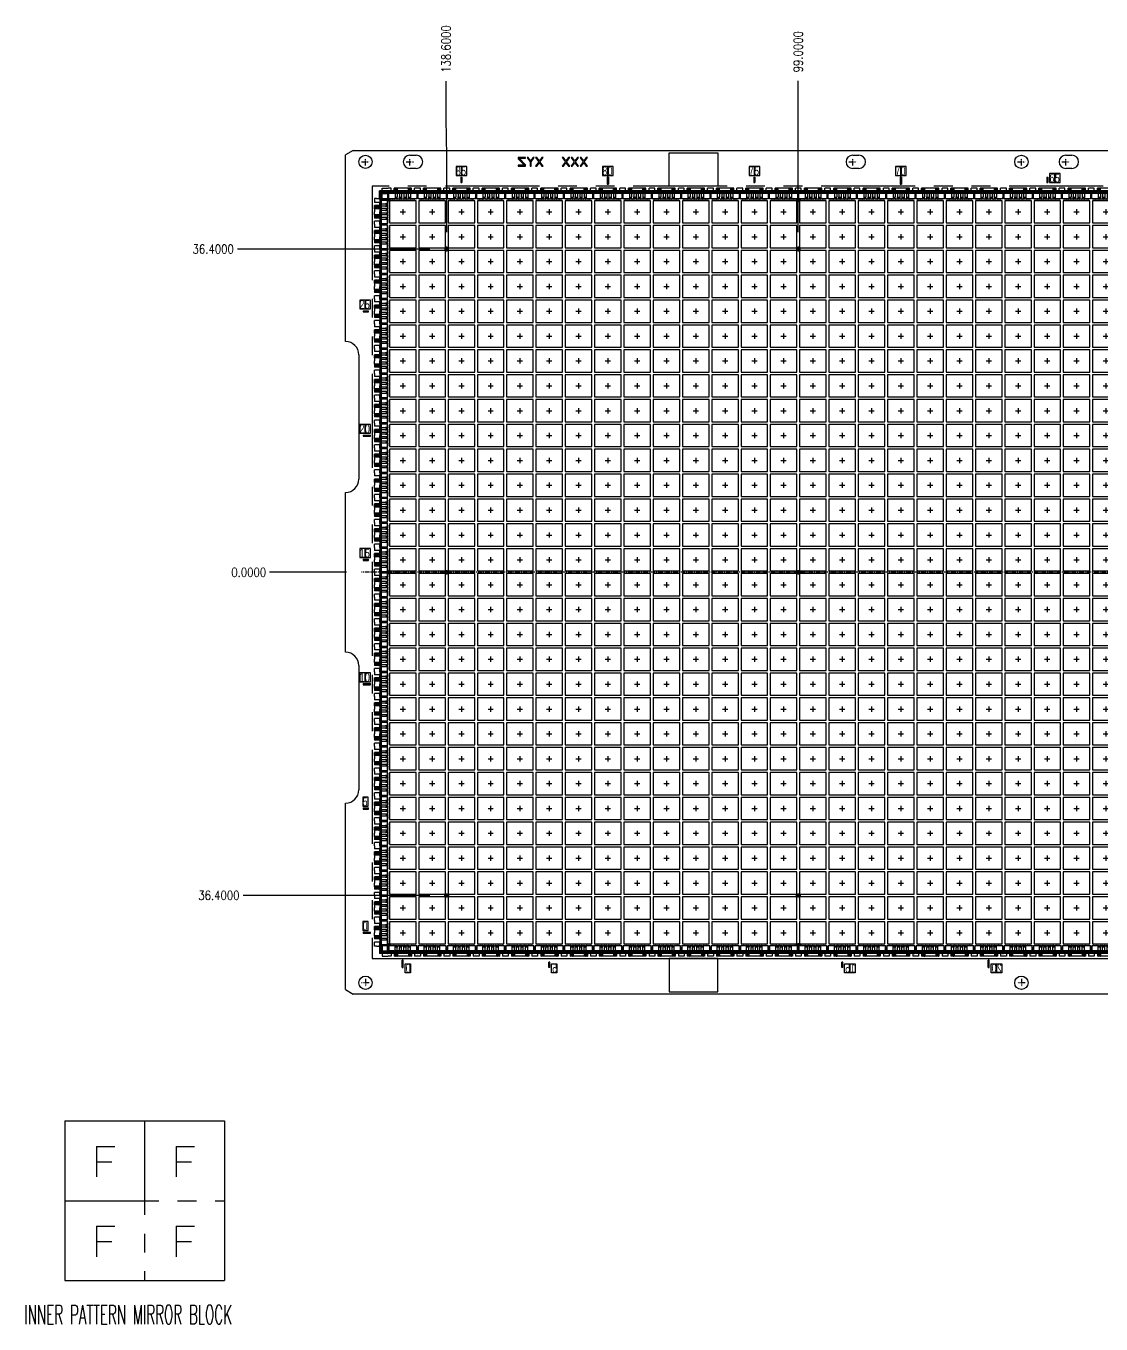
# Model space of a CAD drawing. Extents: x 24 to 818, y 14 to 516.
# Drawn here: x 23.6 to 205.2, y 14.4 to 233.7 of the extents above; entities that cross this region are included whole.
import ezdxf

# ---------------------------------------------------------------- set-up
doc = ezdxf.new("R2010")
doc.units = 0
doc.header["$LTSCALE"] = 12.7
doc.header["$MEASUREMENT"] = 0
doc.header["$PDMODE"] = 2
doc.linetypes.add('CENTER', pattern=[2, 1.25, -0.25, 0.25, -0.25])
doc.linetypes.add('PHANTOM', pattern=[2.5, 1.25, -0.25, 0.25, -0.25, 0.25, -0.25])
doc.layers.get('0').update_dxf_attribs({"linetype": 'CONTINUOUS'})
doc.layers.get('DEFPOINTS').update_dxf_attribs({"linetype": 'CONTINUOUS'})
for name, color, linetype in [('SH-02_CENTER', 2, 'CENTER'), ('SH-02_DIM', 4, 'CONTINUOUS'), ('SH-02_HATCH', 10, 'CONTINUOUS'), ('SH-02_HIDDEN', 6, 'CONTINUOUS'), ('SH-02_MISC', 5, 'CONTINUOUS'), ('SH-02_NOTES', 3, 'CONTINUOUS'), ('SH-02_OBJECT', 7, 'CONTINUOUS'), ('SH-02_PHANTOM', 1, 'PHANTOM')]:
    doc.layers.add(name, color=color, linetype=linetype)
doc.styles.get("Standard").update_dxf_attribs({"font": 'simplex.shx', "width": 0.82})
doc.dimstyles.get("Standard").update_dxf_attribs({"dimtxt": 0.18, "dimasz": 0.18, "dimexe": 0.18, "dimexo": 0.0625, "dimgap": 0.09, "dimtad": 0, "dimtih": 1, "dimtoh": 1, "dimdec": 4, "dimzin": 0, "dimdsep": 46, "dimtxsty": 'STANDARD', "dimcen": 0.09, "dimadec": 0, "dimazin": 0, "dimtfac": 1, "dimtdec": 4, "dimtofl": 0, "dimtmove": 0, "dimatfit": 3, "dimfxl": 1, "dimtolj": 1, "dimtzin": 0, "dimarcsym": 0})

# ---------------------------------------------------------------- blocks, each defined once
blk = doc.blocks.new('*D22')
at = {"layer": 'DEFPOINTS', "color": 0, "ltscale": 0.05, "transparency": 16777216}
for p in [(154.06, 224.43), (154.07, 196.32), (302.57, 141.42)]:
    blk.add_point(p, dxfattribs=at)
at = {"layer": 'SH-02_DIM', "ltscale": 0.05, "transparency": 16777216}
for p, q in [((154.06, 218.08), (154.06, 224.43)), ((154.07, 211.73), (154.06, 218.08)), ((154.07, 198.86), (154.07, 211.73))]:
    blk.add_line(p, q, dxfattribs=at)
at = {"layer": 'SH-02_DIM', "ltscale": 0.05, "transparency": 16777216, "insert": (154.06, 228.94), "char_height": 1.524, "attachment_point": 5, "rotation": 90}
blk.add_mtext('\\A1; 99.0000', dxfattribs=at)
blk = doc.blocks.new('_Open30')
at = {"color": 0, "lineweight": -2}
for p, q in [((-1, 0.268), (0, 0)), ((0, 0), (-1, -0.268)), ((0, 0), (-1, 0))]:
    blk.add_line(p, q, dxfattribs=at)
blk = doc.blocks.new('*D23')
at = {"layer": 'DEFPOINTS', "color": 0, "ltscale": 0.05, "transparency": 16777216}
for p in [(94.56, 224.4), (94.67, 196.32), (302.57, 141.42)]:
    blk.add_point(p, dxfattribs=at)
at = {"layer": 'SH-02_DIM', "ltscale": 0.05, "transparency": 16777216}
for p, q in [((94.56, 218.05), (94.56, 224.4)), ((94.67, 211.7), (94.56, 218.05)), ((94.67, 198.86), (94.67, 211.7))]:
    blk.add_line(p, q, dxfattribs=at)
at = {"layer": 'SH-02_DIM', "ltscale": 0.05, "transparency": 16777216, "insert": (94.56, 229.39), "char_height": 1.524, "attachment_point": 5, "rotation": 90}
blk.add_mtext('\\A1; 138.6000', dxfattribs=at)
blk = doc.blocks.new('*D24')
at = {"layer": 'DEFPOINTS', "color": 0, "ltscale": 0.05, "transparency": 16777216}
for p in [(64.71, 141.42), (80.27, 141.42), (302.57, 141.42)]:
    blk.add_point(p, dxfattribs=at)
at = {"layer": 'SH-02_DIM', "ltscale": 0.05, "transparency": 16777216}
blk.add_line((77.73, 141.42), (64.71, 141.42), dxfattribs=at)
at = {"layer": 'SH-02_DIM', "ltscale": 0.05, "transparency": 16777216, "insert": (60.8, 141.42), "char_height": 1.524, "attachment_point": 5}
blk.add_mtext('\\A1; 0.0000', dxfattribs=at)
blk = doc.blocks.new('*D25')
at = {"layer": 'DEFPOINTS', "color": 0, "ltscale": 0.05, "transparency": 16777216}
for p in [(302.57, 141.42), (60.27, 86.84), (94.37, 86.82)]:
    blk.add_point(p, dxfattribs=at)
at = {"layer": 'SH-02_DIM', "ltscale": 0.05, "transparency": 16777216}
for p, q in [((66.62, 86.84), (60.27, 86.84)), ((72.97, 86.82), (66.62, 86.84)), ((91.83, 86.82), (72.97, 86.82))]:
    blk.add_line(p, q, dxfattribs=at)
at = {"layer": 'SH-02_DIM', "ltscale": 0.05, "transparency": 16777216, "insert": (55.76, 86.84), "char_height": 1.524, "attachment_point": 5}
blk.add_mtext('\\A1; 36.4000', dxfattribs=at)
blk = doc.blocks.new('corner')
at = {"layer": 'SH-02_HATCH', "ltscale": 0.05}
h = blk.add_hatch(dxfattribs=at)
h.set_pattern_fill('ANSI31', color=256)
h.paths.add_polyline_path([(79.67, 300.39), (79.57, 300.39), (79.57, 300.59), (79.57, 300.69), (79.47, 300.69), (79.27, 300.69), (79.27, 300.79), (77.77, 300.79), (77.77, 300.59), (77.77, 298.89), (78.37, 298.89), (79.67, 298.89)])
h.paths.add_polyline_path([(78.37, 299.49), (78.37, 300.64), (79.52, 300.64), (79.52, 299.49)], flags=16)
at = {"layer": 'SH-02_OBJECT', "ltscale": 0.05}
for p, q in [((76.57, 300.59), (76.57, 300.79)), ((77.07, 300.59), (76.57, 300.59)), ((77.07, 300.59), (77.77, 300.59)), ((77.77, 300.59), (77.77, 300.79)), ((77.77, 300.59), (77.77, 298.89)), ((78.37, 298.89), (77.77, 298.89)), ((79.67, 298.89), (78.37, 298.89)), ((78.37, 298.89), (78.37, 298.29)), ((78.37, 298.29), (79.67, 298.29))]:
    blk.add_line(p, q, dxfattribs=at)
blk.add_lwpolyline([(79.52, 300.64), (78.37, 300.64), (78.37, 299.49), (79.52, 299.49)], close=True, dxfattribs=at)
blk = doc.blocks.new('A$C69FE2559')
at = {"layer": 'SH-02_CENTER', "ltscale": 0.05}
for p, q in [((1.2, 1.5), (1.8, 1.5)), ((1.5, 1.8), (1.5, 1.2))]:
    blk.add_line(p, q, dxfattribs=at)
at = {"layer": 'SH-02_MISC', "ltscale": 0.05}
blk.add_lwpolyline([(0, 0.25), (3, 0.25), (3, 2.75), (0, 2.75)], close=True, dxfattribs=at)
blk = doc.blocks.new('A$Cd491f884')
at = {"layer": 'SH-02_HATCH', "ltscale": 0.05}
h = blk.add_hatch(dxfattribs=at)
h.set_pattern_fill('ANSI31', color=256)
h.set_pattern_definition([(45, (-79.67464, -298.28592), (-0.08838835, 0.08838835), [])])
h.paths.add_polyline_path([(6.6, 2.1), (6.5, 2.1), (6.5, 2.3), (6.5, 2.4), (6.4, 2.4), (6.2, 2.4), (6.2, 2.5), (0.4, 2.5), (0.4, 2.4), (0.2, 2.4), (0.1, 2.4), (0.1, 2.3), (0.1, 2.1), (0, 2.1), (0, 0.6), (0.68, 0.6), (1.38, 0.6), (1.38, 0), (2.08, 0), (2.08, 0.6), (4.58, 0.6), (4.58, 0), (5.28, 0), (5.28, 0.6), (5.98, 0.6), (6.6, 0.6)])
h.paths.add_polyline_path([(0.15, 1.2), (0.15, 2.35), (1.45, 2.35, -0.267949), (1.54, 2.3), (1.58, 2.3, -0.258777), (1.72, 2.38), (1.88, 2.38, -0.258777), (2.02, 2.3), (2.06, 2.3, -0.267949), (2.15, 2.35), (2.45, 2.35, -0.267949), (2.54, 2.3), (2.58, 2.3, -0.258777), (2.72, 2.38), (2.88, 2.38, -0.258777), (3.02, 2.3), (3.06, 2.3, -0.267949), (3.15, 2.35), (3.45, 2.35, -0.267949), (3.54, 2.3), (3.58, 2.3, -0.258777), (3.72, 2.38), (3.88, 2.38, -0.258777), (4.02, 2.3), (4.06, 2.3, -0.267949), (4.15, 2.35), (4.45, 2.35, -0.267949), (4.54, 2.3), (4.58, 2.3, -0.258777), (4.72, 2.38), (4.88, 2.38, -0.258777), (5.02, 2.3), (5.06, 2.3, -0.267949), (5.15, 2.35), (6.45, 2.35), (6.45, 1.2)], flags=16)
h.paths.add_polyline_path([(2.45, 1.5), (2.45, 1.95), (2.55, 1.95), (2.55, 2.05), (3.05, 2.05), (3.05, 1.95), (3.15, 1.95), (3.15, 1.5)], flags=0)
h.paths.add_polyline_path([(3.45, 1.5), (3.45, 1.95), (3.55, 1.95), (3.55, 2.05), (4.05, 2.05), (4.05, 1.95), (4.15, 1.95), (4.15, 1.5)], flags=0)
h.paths.add_polyline_path([(2.15, 1.5), (1.45, 1.5), (1.45, 1.95), (1.55, 1.95), (1.55, 2.05), (2.05, 2.05), (2.05, 1.95), (2.15, 1.95)], flags=0)
h.paths.add_polyline_path([(4.45, 1.5), (4.45, 1.95), (4.55, 1.95), (4.55, 2.05), (5.05, 2.05), (5.05, 1.95), (5.15, 1.95), (5.15, 1.5)], flags=0)
at = {"layer": 'SH-02_HIDDEN'}
for p, q in [((2.06, 2.3), (1.54, 2.3)), ((2.05, 2.05), (1.55, 2.05)), ((3.06, 2.3), (2.54, 2.3)), ((3.05, 2.05), (2.55, 2.05)), ((4.06, 2.3), (3.54, 2.3)), ((4.05, 2.05), (3.55, 2.05)), ((5.06, 2.3), (4.54, 2.3)), ((5.05, 2.05), (4.55, 2.05))]:
    blk.add_line(p, q, dxfattribs=at)
at = {"layer": 'SH-02_OBJECT', "ltscale": 0.05}
for p, q in [((0.68, 0.6), (0, 0.6)), ((0.68, 0), (0, 0)), ((6.45, 1.2), (0.15, 1.2)), ((0.68, 0.6), (0.68, 0)), ((4.58, 0.6), (2.08, 0.6)), ((2.08, 0.6), (2.08, 0)), ((4.58, 0), (2.08, 0)), ((4.58, 0.6), (4.58, 0)), ((6.6, 0.6), (5.98, 0.6)), ((5.98, 0.6), (5.98, 0)), ((6.6, 0), (5.98, 0))]:
    blk.add_line(p, q, dxfattribs=at)
at = {"layer": 'SH-02_OBJECT'}
for p, q in [((1.38, 0.6), (0.68, 0.6)), ((1.38, 0.6), (1.38, 0)), ((2.08, 0), (1.38, 0)), ((1.55, 1.95), (1.55, 2.25)), ((2.05, 2.25), (2.05, 1.95)), ((2.15, 2.35), (2.45, 2.35)), ((2.55, 2.25), (2.55, 1.95)), ((3.05, 1.95), (3.05, 2.25)), ((3.15, 2.35), (3.45, 2.35)), ((3.55, 1.95), (3.55, 2.25)), ((4.15, 2.35), (4.45, 2.35)), ((5.28, 0), (4.58, 0)), ((5.28, 0.6), (5.28, 0)), ((5.98, 0.6), (5.28, 0.6))]:
    blk.add_line(p, q, dxfattribs=at)
at = {"layer": 'SH-02_OBJECT', "linetype": 'Continuous', "ltscale": 1.25}
for p, q in [((1.55, 1.2), (1.55, 1.95)), ((1.72, 2.38), (1.88, 2.38)), ((2.05, 1.2), (2.05, 1.95)), ((2.55, 1.2), (2.55, 1.95)), ((2.72, 2.38), (2.88, 2.38)), ((3.05, 1.2), (3.05, 1.95)), ((3.55, 1.2), (3.55, 1.95)), ((3.72, 2.38), (3.88, 2.38)), ((4.05, 1.95), (4.05, 2.25)), ((4.05, 1.2), (4.05, 1.95)), ((4.55, 1.95), (4.55, 2.25)), ((4.55, 1.2), (4.55, 1.95)), ((4.72, 2.38), (4.88, 2.38)), ((5.05, 1.95), (5.05, 2.25)), ((5.05, 1.2), (5.05, 1.95))]:
    blk.add_line(p, q, dxfattribs=at)
at = {"layer": 'SH-02_OBJECT'}
for points in [[(1.45, 2.35), (0.15, 2.35), (0.15, 1.2)], [(6.45, 1.2), (6.45, 2.35), (5.15, 2.35)]]:
    blk.add_lwpolyline(points, dxfattribs=at)
for centre, start, end in [((1.45, 2.25), 0, 90), ((2.15, 2.25), 90, 180), ((2.45, 2.25), 0, 90), ((3.15, 2.25), 90, 180), ((3.45, 2.25), 0, 90), ((4.15, 2.25), 90, 180), ((4.45, 2.25), 0, 90), ((5.15, 2.25), 90, 180)]:
    blk.add_arc(centre, 0.1, start, end, dxfattribs=at)
at = {"layer": 'SH-02_OBJECT', "linetype": 'Continuous', "ltscale": 1.25}
for centre, start, end in [((1.72, 2.21), 90, 180), ((1.88, 2.21), 0, 90), ((2.72, 2.21), 90, 180), ((2.88, 2.21), 0, 90), ((3.72, 2.21), 90, 180), ((3.88, 2.21), 0, 90), ((4.72, 2.21), 90, 180), ((4.88, 2.21), 0, 90)]:
    blk.add_arc(centre, 0.17, start, end, dxfattribs=at)
blk = doc.blocks.new('A$Ce872bf26')
at = {"layer": 'SH-02_HIDDEN', "ltscale": 0.05}
for p, q in [((0.1, 0.25), (0.1, 0.15)), ((0.25, 0.3), (0.15, 0.3)), ((0.15, 0.15), (0.25, 0.25)), ((0.25, 0.1), (0.15, 0.1)), ((0.3, 0.25), (0.3, 0.15))]:
    blk.add_line(p, q, dxfattribs=at)
at = {"layer": 'SH-02_OBJECT', "ltscale": 0.05}
for p, q in [((0, 0.15), (0, 0.25)), ((0, 0.25), (0.1, 0.25)), ((0.1, 0.15), (0, 0.15)), ((0.1, 0.25), (0.15, 0.25)), ((0.15, 0.15), (0.1, 0.15)), ((0.15, 0.3), (0.15, 0.4)), ((0.15, 0.4), (0.25, 0.4)), ((0.15, 0.25), (0.15, 0.3)), ((0.15, 0.1), (0.15, 0.15)), ((0.15, 0), (0.15, 0.1)), ((0.25, 0.4), (0.25, 0.3)), ((0.25, 0.3), (0.25, 0.25)), ((0.25, 0.25), (0.3, 0.25)), ((0.3, 0.15), (0.25, 0.15)), ((0.25, 0.15), (0.25, 0.1)), ((0.25, 0.1), (0.25, 0)), ((0.3, 0.25), (0.4, 0.25)), ((0.4, 0.15), (0.3, 0.15)), ((0.4, 0.25), (0.4, 0.15)), ((0.25, 0), (0.15, 0))]:
    blk.add_line(p, q, dxfattribs=at)
blk = doc.blocks.new('A$C84f42695')
at = {"layer": 'SH-02_HATCH', "ltscale": 0.05}
h = blk.add_hatch(dxfattribs=at)
h.set_pattern_fill('ANSI31', color=256, scale=0.5)
h.set_pattern_definition([(45, (-38.28732, -150.39296), (-0.044194174, 0.044194174), [])])
h.paths.add_polyline_path([(1.55, 2.6), (1.5, 2.6), (1.5, 2.7), (1.5, 2.75), (1.45, 2.75), (1.35, 2.75), (1.35, 2.8), (0.6, 2.8), (0.6, 2.45), (0.6, 2.1), (0, 2.1), (0, 1.75), (0.6, 1.75), (0.6, 1.4), (0.6, 1.05), (0, 1.05), (0, 0.7), (0.6, 0.7), (0.6, 0.35), (0.6, 0), (1.35, 0), (1.35, 0.05), (1.45, 0.05), (1.5, 0.05), (1.5, 0.1), (1.5, 0.2), (1.55, 0.2)])
h.paths.add_polyline_path([(0.75, 2.73), (1.47, 2.73), (1.47, 2.35, -0.267949), (1.45, 2.31), (1.45, 2.29, -0.258777), (1.49, 2.21), (1.49, 2.13, -0.258777), (1.45, 2.06), (1.45, 2.04, -0.267949), (1.47, 2), (1.47, 1.85, -0.267949), (1.45, 1.81), (1.45, 1.79, -0.258777), (1.49, 1.71), (1.49, 1.63, -0.258777), (1.45, 1.56), (1.45, 1.54, -0.267949), (1.47, 1.5), (1.47, 1.35, -0.267949), (1.45, 1.31), (1.45, 1.29, -0.258777), (1.49, 1.21), (1.49, 1.13, -0.258777), (1.45, 1.06), (1.45, 1.04, -0.267949), (1.47, 1), (1.47, 0.85, -0.267949), (1.45, 0.81), (1.45, 0.79, -0.258777), (1.49, 0.71), (1.49, 0.63, -0.258777), (1.45, 0.56), (1.45, 0.54, -0.267949), (1.47, 0.5), (1.47, 0.08), (0.75, 0.08)], flags=16)
h.paths.add_polyline_path([(0.95, 1.85), (1.27, 1.85), (1.27, 1.8), (1.32, 1.8), (1.32, 1.55), (1.27, 1.55), (1.27, 1.5), (0.95, 1.5)], flags=0)
h.paths.add_polyline_path([(0.95, 2), (0.95, 2.35), (1.27, 2.35), (1.27, 2.3), (1.32, 2.3), (1.32, 2.05), (1.27, 2.05), (1.27, 2)], flags=0)
h.paths.add_polyline_path([(0.95, 1.35), (1.27, 1.35), (1.27, 1.3), (1.32, 1.3), (1.32, 1.05), (1.27, 1.05), (1.27, 1), (0.95, 1)], flags=0)
h.paths.add_polyline_path([(0.95, 0.85), (1.27, 0.85), (1.27, 0.8), (1.32, 0.8), (1.32, 0.55), (1.27, 0.55), (1.27, 0.5), (0.95, 0.5)], flags=0)
at = {"layer": 'SH-02_HIDDEN'}
for p, q in [((1.32, 2.3), (1.32, 2.05)), ((1.32, 1.8), (1.32, 1.55)), ((1.45, 2.31), (1.45, 2.04)), ((1.45, 1.81), (1.45, 1.54)), ((1.32, 1.3), (1.32, 1.05)), ((1.32, 0.8), (1.32, 0.55)), ((1.45, 1.31), (1.45, 1.04)), ((1.45, 0.81), (1.45, 0.54))]:
    blk.add_line(p, q, dxfattribs=at)
at = {"layer": 'SH-02_OBJECT', "ltscale": 0.05}
for p, q in [((0, 2.8), (0, 2.45)), ((0.6, 2.45), (0, 2.45)), ((0.6, 2.1), (0, 2.1)), ((0, 1.75), (0, 2.1)), ((0.6, 1.75), (0, 1.75)), ((0, 1.75), (0, 1.4)), ((0.6, 2.8), (0.6, 2.45)), ((0.6, 2.1), (0.6, 2.45)), ((0.6, 1.75), (0.6, 1.4)), ((0.75, 2.73), (0.75, 0.08)), ((1.47, 2), (1.47, 1.85)), ((1.47, 1.5), (1.47, 1.35)), ((0, 1.05), (0, 1.4)), ((0.6, 1.05), (0, 1.05)), ((0, 1.05), (0, 0.7)), ((0.6, 0.7), (0, 0.7)), ((0.6, 0.35), (0, 0.35)), ((0, 0), (0, 0.35)), ((0.6, 1.05), (0.6, 1.4)), ((0.6, 0.7), (0.6, 0.35)), ((0.6, 0), (0.6, 0.35)), ((1.47, 1), (1.47, 0.85))]:
    blk.add_line(p, q, dxfattribs=at)
at = {"layer": 'SH-02_OBJECT'}
for p, q in [((0.75, 2.73), (1.47, 2.73)), ((1.47, 2.35), (1.47, 2.73)), ((0.75, 0.08), (1.47, 0.08)), ((1.27, 1.3), (1.42, 1.3)), ((1.42, 1.05), (1.27, 1.05)), ((1.27, 0.8), (1.42, 0.8)), ((1.42, 0.55), (1.27, 0.55)), ((1.47, 0.08), (1.47, 0.5))]:
    blk.add_line(p, q, dxfattribs=at)
at = {"layer": 'SH-02_OBJECT', "linetype": 'Continuous', "ltscale": 1.25}
for p, q in [((0.75, 2.3), (1.32, 2.3)), ((0.75, 2.3), (1.32, 2.3)), ((1.32, 2.05), (0.75, 2.05)), ((0.75, 1.8), (1.27, 1.8)), ((1.32, 1.55), (0.75, 1.55)), ((1.25, 1.8), (1.42, 1.8)), ((1.36, 2.3), (1.27, 2.3)), ((1.27, 2.3), (1.42, 2.3)), ((1.27, 2.05), (1.42, 2.05)), ((1.27, 1.55), (1.36, 1.55)), ((1.27, 1.55), (1.42, 1.55)), ((1.49, 2.13), (1.49, 2.21)), ((1.49, 1.63), (1.49, 1.71)), ((0.75, 1.3), (1.27, 1.3)), ((1.27, 1.05), (0.75, 1.05)), ((0.75, 0.8), (1.27, 0.8)), ((1.32, 0.55), (0.75, 0.55)), ((1.49, 1.13), (1.49, 1.21)), ((1.49, 0.63), (1.49, 0.71))]:
    blk.add_line(p, q, dxfattribs=at)
for centre, start, end in [((1.4, 2.21), 360, 90), ((1.4, 2.13), 270, 0), ((1.4, 1.71), 360, 90), ((1.4, 1.63), 270, 0), ((1.4, 1.21), 360, 90), ((1.4, 1.13), 270, 0), ((1.4, 0.71), 360, 90), ((1.4, 0.63), 270, 0)]:
    blk.add_arc(centre, 0.085, start, end, dxfattribs=at)
at = {"layer": 'SH-02_OBJECT'}
for centre, start, end in [((1.42, 2.35), 270, 0), ((1.42, 2), 0, 90), ((1.42, 1.85), 270, 0), ((1.42, 1.5), 0, 90), ((1.42, 1.35), 270, 0), ((1.42, 1), 0, 90), ((1.42, 0.85), 270, 0), ((1.42, 0.5), 0, 90)]:
    blk.add_arc(centre, 0.05, start, end, dxfattribs=at)
blk = doc.blocks.new('*D108')
at = {"layer": 'DEFPOINTS', "color": 0, "ltscale": 0.05, "transparency": 16777216}
for p in [(59.3, 196.02), (94.37, 196.02), (302.57, 141.42)]:
    blk.add_point(p, dxfattribs=at)
at = {"layer": 'SH-02_DIM', "ltscale": 0.05, "transparency": 16777216}
for p, q in [((65.65, 196.02), (59.3, 196.02)), ((72, 196.02), (65.65, 196.02)), ((91.83, 196.02), (72, 196.02))]:
    blk.add_line(p, q, dxfattribs=at)
at = {"layer": 'SH-02_DIM', "ltscale": 0.05, "transparency": 16777216, "insert": (54.79, 196.02), "char_height": 1.524, "attachment_point": 5}
blk.add_mtext('\\A1; 36.4000', dxfattribs=at)

msp = doc.modelspace()

# ---------------------------------------------------------------- linework, layer by layer
at = {"layer": 'SH-02_CENTER', "ltscale": 0.05}
for p, q in [((80.30464, 210.76361), (81.59464, 210.76361)), ((80.94964, 210.11861), (80.94964, 211.40861)), ((87.80464, 210.76361), (89.09464, 210.76361)), ((88.44964, 210.11861), (88.44964, 211.40861)), ((162.61714, 210.76361), (163.90714, 210.76361)), ((163.26214, 210.11861), (163.26214, 211.40861)), ((191.11714, 210.76361), (192.40714, 210.76361)), ((191.76214, 210.11861), (191.76214, 211.40861)), ((198.61714, 210.76361), (199.90714, 210.76361)), ((199.26214, 210.11861), (199.26214, 211.40861)), ((524.87961, 141.41861), (80.26967, 141.41861)), ((524.87961, 141.41861), (80.26967, 141.41861)), ((80.94964, 72.71861), (80.94964, 71.42861)), ((191.76214, 72.71861), (191.76214, 71.42861)), ((81.59464, 72.07361), (80.30464, 72.07361)), ((192.40714, 72.07361), (191.11714, 72.07361))]:
    msp.add_line(p, q, dxfattribs=at)
at = {"layer": 'SH-02_CENTER'}
for p, q in [((43.63763, 48.73486), (43.63763, 21.78489)), ((30.16266, 35.25986), (57.11261, 35.25986)), ((30.16266, 35.25986), (57.11261, 35.25986))]:
    msp.add_line(p, q, dxfattribs=at)
at = {"layer": 'SH-02_DIM'}
for p, q in [((35.491, 44.42884), (35.491, 39.26788)), ((35.491, 44.42884), (35.491, 39.26788)), ((35.491, 44.42884), (38.58756, 44.42884)), ((48.96597, 44.42884), (48.96597, 39.26788)), ((48.96597, 44.42884), (48.96597, 39.26788)), ((48.96597, 44.42884), (52.06253, 44.42884)), ((35.491, 41.84837), (38.07144, 41.84837)), ((35.491, 41.84837), (38.07144, 41.84837)), ((48.96597, 41.84837), (51.54642, 41.84837)), ((48.96597, 41.84837), (51.54642, 41.84837)), ((35.491, 30.95385), (38.58756, 30.95385)), ((35.491, 30.95385), (35.491, 25.79289)), ((48.96597, 30.95385), (52.06253, 30.95385)), ((48.96597, 30.95385), (48.96597, 25.79289)), ((35.491, 28.37338), (38.07144, 28.37338)), ((48.96597, 28.37338), (51.54642, 28.37338))]:
    msp.add_line(p, q, dxfattribs=at)
at = {"layer": 'SH-02_HIDDEN'}
for p, q in [((108.01214, 211.51361), (106.76214, 211.51361)), ((106.76214, 211.51361), (106.76214, 211.29021)), ((106.76214, 211.29021), (107.82464, 210.2051)), ((106.91839, 211.35404), (108.01214, 211.35404)), ((108.01214, 210.26893), (106.91839, 211.35404)), ((108.01214, 211.35404), (108.01214, 211.51361)), ((108.44964, 211.51361), (108.26214, 211.51361)), ((108.26214, 211.51361), (108.76214, 210.77957)), ((108.85589, 210.90723), (108.44964, 211.51361)), ((108.76214, 210.77957), (108.76214, 210.01361)), ((109.26214, 211.51361), (108.85589, 210.90723)), ((108.94964, 210.77957), (109.44964, 211.51361)), ((108.94964, 210.01361), (108.94964, 210.77957)), ((109.44964, 211.51361), (109.26214, 211.51361)), ((109.88714, 211.51361), (109.69964, 211.51361)), ((109.69964, 211.51361), (110.23089, 210.77957)), ((110.23089, 210.77957), (109.69964, 210.01361)), ((110.32464, 210.90723), (109.88714, 211.51361)), ((109.88714, 210.01361), (110.32464, 210.61999)), ((110.76214, 211.51361), (110.32464, 210.90723)), ((110.32464, 210.61999), (110.76214, 210.01361)), ((110.41839, 210.77957), (110.94964, 211.51361)), ((110.94964, 210.01361), (110.41839, 210.77957)), ((110.94964, 211.51361), (110.76214, 211.51361)), ((114.38714, 211.51361), (114.19964, 211.51361)), ((114.19964, 211.51361), (114.73089, 210.77957)), ((114.73089, 210.77957), (114.19964, 210.01361)), ((114.82464, 210.90723), (114.38714, 211.51361)), ((114.38714, 210.01361), (114.82464, 210.61999)), ((115.26214, 211.51361), (114.82464, 210.90723)), ((114.82464, 210.61999), (115.26214, 210.01361)), ((114.91839, 210.77957), (115.44964, 211.51361)), ((115.44964, 210.01361), (114.91839, 210.77957)), ((115.44964, 211.51361), (115.26214, 211.51361)), ((115.88714, 211.51361), (115.69964, 211.51361)), ((115.69964, 211.51361), (116.23089, 210.77957)), ((116.23089, 210.77957), (115.69964, 210.01361)), ((116.32464, 210.90723), (115.88714, 211.51361)), ((115.88714, 210.01361), (116.32464, 210.61999)), ((116.76214, 211.51361), (116.32464, 210.90723)), ((116.32464, 210.61999), (116.76214, 210.01361)), ((116.41839, 210.77957), (116.94964, 211.51361)), ((116.94964, 210.01361), (116.41839, 210.77957)), ((116.94964, 211.51361), (116.76214, 211.51361)), ((117.38714, 211.51361), (117.19964, 211.51361)), ((117.19964, 211.51361), (117.73089, 210.77957)), ((117.73089, 210.77957), (117.19964, 210.01361)), ((117.82464, 210.90723), (117.38714, 211.51361)), ((117.38714, 210.01361), (117.82464, 210.61999)), ((118.26214, 211.51361), (117.82464, 210.90723)), ((117.82464, 210.61999), (118.26214, 210.01361)), ((117.91839, 210.77957), (118.44964, 211.51361)), ((118.44964, 210.01361), (117.91839, 210.77957)), ((118.44964, 211.51361), (118.26214, 211.51361)), ((107.82464, 210.2051), (106.76214, 210.2051)), ((106.76214, 210.2051), (106.76214, 210.01361)), ((106.76214, 210.01361), (108.01214, 210.01361)), ((108.01214, 210.01361), (108.01214, 210.26893)), ((108.76214, 210.01361), (108.94964, 210.01361)), ((109.69964, 210.01361), (109.88714, 210.01361)), ((110.76214, 210.01361), (110.94964, 210.01361)), ((114.19964, 210.01361), (114.38714, 210.01361)), ((115.26214, 210.01361), (115.44964, 210.01361)), ((115.69964, 210.01361), (115.88714, 210.01361)), ((116.76214, 210.01361), (116.94964, 210.01361)), ((117.19964, 210.01361), (117.38714, 210.01361)), ((118.26214, 210.01361), (118.44964, 210.01361))]:
    msp.add_line(p, q, dxfattribs=at)
at = {"layer": 'SH-02_HIDDEN', "ltscale": 0.05}
for p, q in [((87.15589, 74.66861), (87.15589, 75.86861)), ((87.34339, 75.86861), (87.15589, 75.86861)), ((87.15589, 74.66861), (87.34339, 74.66861)), ((87.34339, 74.66861), (87.34339, 75.86861)), ((112.09339, 75.56861), (111.90589, 75.56861)), ((111.90589, 74.66861), (111.90589, 75.56861)), ((112.09339, 74.66861), (111.90589, 74.66861)), ((112.09339, 74.66861), (112.09339, 75.56861)), ((161.59339, 75.56861), (161.40589, 75.56861)), ((161.40589, 74.66861), (161.40589, 75.56861)), ((161.59339, 74.66861), (161.40589, 74.66861)), ((161.59339, 74.66861), (161.59339, 75.56861)), ((186.15589, 74.66861), (186.15589, 75.86861)), ((186.34339, 75.86861), (186.15589, 75.86861)), ((186.15589, 74.66861), (186.34339, 74.66861)), ((186.34339, 74.66861), (186.34339, 75.86861))]:
    msp.add_line(p, q, dxfattribs=at)
at = {"layer": 'SH-02_OBJECT'}
for p, q in [((78.87368, 212.66861), (77.57464, 211.91861)), ((77.57464, 180.41861), (77.57464, 211.91861)), ((78.87368, 212.66861), (526.2756, 212.66861)), ((88.44964, 211.88861), (89.49964, 211.88861)), ((163.26214, 211.88861), (164.31214, 211.88861)), ((199.26214, 211.88861), (200.31214, 211.88861)), ((89.49964, 209.63861), (88.44964, 209.63861)), ((164.31214, 209.63861), (163.26214, 209.63861)), ((200.31214, 209.63861), (199.26214, 209.63861)), ((79.82464, 178.16861), (79.82464, 157.16861)), ((77.57464, 127.91861), (77.57464, 154.91861)), ((79.82464, 125.66861), (79.82464, 104.66861)), ((77.57464, 70.91861), (77.57464, 102.41861)), ((77.57464, 70.91861), (78.87368, 70.16861)), ((526.2756, 70.16861), (78.87368, 70.16861)), ((30.16266, 48.73486), (30.16266, 21.78489)), ((30.16266, 48.73486), (57.11261, 48.73486)), ((30.16266, 48.73486), (57.11261, 48.73486)), ((57.11261, 48.73486), (57.11261, 21.78489)), ((30.16266, 21.78489), (57.11261, 21.78489))]:
    msp.add_line(p, q, dxfattribs=at)
at = {"layer": 'SH-02_OBJECT', "ltscale": 0.05}
for p, q in [((97.05589, 208.16861), (97.24339, 208.16861)), ((97.05589, 208.16861), (97.05589, 207.26861)), ((97.05589, 207.26861), (97.24339, 207.26861)), ((97.24339, 208.16861), (97.24339, 207.26861)), ((121.99339, 208.16861), (121.80589, 208.16861)), ((121.80589, 208.16861), (121.80589, 206.96861)), ((121.80589, 206.96861), (121.99339, 206.96861)), ((121.99339, 208.16861), (121.99339, 206.96861)), ((146.55589, 208.16861), (146.74339, 208.16861)), ((146.55589, 208.16861), (146.55589, 207.26861)), ((146.55589, 207.26861), (146.74339, 207.26861)), ((146.74339, 208.16861), (146.74339, 207.26861)), ((171.49339, 208.16861), (171.30589, 208.16861)), ((171.30589, 208.16861), (171.30589, 206.96861)), ((171.30589, 206.96861), (171.49339, 206.96861)), ((171.49339, 208.16861), (171.49339, 206.96861)), ((196.05589, 208.16861), (196.24339, 208.16861)), ((196.05589, 208.16861), (196.05589, 207.26861)), ((196.05589, 207.26861), (196.24339, 207.26861)), ((196.24339, 208.16861), (196.24339, 207.26861)), ((80.57464, 185.61236), (81.47464, 185.61236)), ((80.57464, 185.61236), (80.57464, 185.42486)), ((80.57464, 185.42486), (81.47464, 185.42486)), ((81.47464, 185.42486), (81.47464, 185.61236)), ((80.57464, 164.61236), (81.77464, 164.61236)), ((80.57464, 164.61236), (80.57464, 164.42486)), ((81.77464, 164.42486), (81.77464, 164.61236)), ((80.57464, 164.42486), (81.77464, 164.42486)), ((80.57464, 143.61236), (81.47464, 143.61236)), ((80.57464, 143.61236), (80.57464, 143.42486)), ((80.57464, 143.42486), (81.47464, 143.42486)), ((81.47464, 143.42486), (81.47464, 143.61236)), ((80.57464, 122.61236), (81.77464, 122.61236)), ((80.57464, 122.61236), (80.57464, 122.42486)), ((80.57464, 122.42486), (81.77464, 122.42486)), ((81.77464, 122.42486), (81.77464, 122.61236)), ((80.57464, 101.61236), (81.47464, 101.61236)), ((80.57464, 101.61236), (80.57464, 101.42486)), ((80.57464, 101.42486), (81.47464, 101.42486)), ((81.47464, 101.42486), (81.47464, 101.61236)), ((80.57464, 80.61236), (81.77464, 80.61236)), ((80.57464, 80.61236), (80.57464, 80.42486)), ((80.57464, 80.42486), (81.77464, 80.42486)), ((81.77464, 80.42486), (81.77464, 80.61236))]:
    msp.add_line(p, q, dxfattribs=at)
at = {"layer": 'SH-02_OBJECT'}
for centre in [(80.94964, 210.76361), (191.76214, 210.76361), (80.94964, 72.07361), (191.76214, 72.07361)]:
    msp.add_circle(centre, 1.125, dxfattribs=at)
for centre, radius, start, end in [((88.44964, 210.76361), 1.125, 90, 270), ((89.49964, 210.76361), 1.125, 270, 90), ((163.26214, 210.76361), 1.125, 90, 270), ((164.31214, 210.76361), 1.125, 270, 90), ((199.26214, 210.76361), 1.125, 90, 270), ((200.31214, 210.76361), 1.125, 270, 90), ((77.57464, 178.16861), 2.25, 0, 90), ((77.57464, 157.16861), 2.25, 270, 0), ((77.57464, 125.66861), 2.25, 0, 90), ((77.57464, 104.66861), 2.25, 270, 0)]:
    msp.add_arc(centre, radius, start, end, dxfattribs=at)
at = {"layer": 'SH-02_PHANTOM'}
for p, q in [((523.07464, 206.66861), (82.07464, 206.66861)), ((82.07464, 206.66861), (82.07464, 76.16861))]:
    msp.add_line(p, q, dxfattribs=at)
at = {"layer": 'SH-02_PHANTOM', "linetype": 'Continuous'}
msp.add_line((82.07464, 76.16861), (523.07464, 76.16861), dxfattribs=at)
at = {"layer": 'SH-02_PHANTOM'}
for points in [[(140.48089, 212.29361), (140.48089, 206.66861), (132.23089, 206.66861), (132.23089, 212.29361)], [(96.24964, 208.46861), (97.14964, 208.46861), (97.14964, 209.96861), (96.24964, 209.96861)], [(97.14964, 208.46861), (98.04964, 208.46861), (98.04964, 209.96861), (97.14964, 209.96861)], [(120.99964, 208.46861), (121.89964, 208.46861), (121.89964, 209.96861), (120.99964, 209.96861)], [(121.89964, 208.46861), (122.79964, 208.46861), (122.79964, 209.96861), (121.89964, 209.96861)], [(145.74964, 208.46861), (146.64964, 208.46861), (146.64964, 209.96861), (145.74964, 209.96861)], [(146.64964, 208.46861), (147.54964, 208.46861), (147.54964, 209.96861), (146.64964, 209.96861)], [(170.49964, 208.46861), (171.39964, 208.46861), (171.39964, 209.96861), (170.49964, 209.96861)], [(171.39964, 208.46861), (172.29964, 208.46861), (172.29964, 209.96861), (171.39964, 209.96861)], [(196.54339, 207.26861), (197.44339, 207.26861), (197.44339, 208.76861), (196.54339, 208.76861)], [(197.44339, 207.26861), (198.34339, 207.26861), (198.34339, 208.76861), (197.44339, 208.76861)], [(521.76214, 205.61861), (83.38714, 205.61861), (83.38714, 77.21861), (521.76214, 77.21861)], [(79.97464, 185.91236), (80.87464, 185.91236), (80.87464, 187.41236), (79.97464, 187.41236)], [(80.87464, 185.91236), (81.77464, 185.91236), (81.77464, 187.41236), (80.87464, 187.41236)], [(79.97464, 164.91236), (80.87464, 164.91236), (80.87464, 166.41236), (79.97464, 166.41236)], [(80.87464, 164.91236), (81.77464, 164.91236), (81.77464, 166.41236), (80.87464, 166.41236)], [(79.97464, 143.91236), (80.87464, 143.91236), (80.87464, 145.41236), (79.97464, 145.41236)], [(80.87464, 143.91236), (81.77464, 143.91236), (81.77464, 145.41236), (80.87464, 145.41236)], [(79.97464, 122.91236), (80.87464, 122.91236), (80.87464, 124.41236), (79.97464, 124.41236)], [(80.87464, 122.91236), (81.77464, 122.91236), (81.77464, 124.41236), (80.87464, 124.41236)], [(80.49964, 101.91236), (81.39964, 101.91236), (81.39964, 103.41236), (80.49964, 103.41236)], [(80.49964, 80.91236), (81.39964, 80.91236), (81.39964, 82.41236), (80.49964, 82.41236)], [(88.54339, 73.76861), (87.64339, 73.76861), (87.64339, 75.26861), (88.54339, 75.26861)], [(113.29339, 73.76861), (112.39339, 73.76861), (112.39339, 75.26861), (113.29339, 75.26861)], [(140.48089, 70.54361), (140.48089, 76.16861), (132.23089, 76.16861), (132.23089, 70.54361)], [(162.79339, 73.76861), (161.89339, 73.76861), (161.89339, 75.26861), (162.79339, 75.26861)], [(163.69339, 73.76861), (162.79339, 73.76861), (162.79339, 75.26861), (163.69339, 75.26861)], [(187.54339, 73.76861), (186.64339, 73.76861), (186.64339, 75.26861), (187.54339, 75.26861)], [(188.44339, 73.76861), (187.54339, 73.76861), (187.54339, 75.26861), (188.44339, 75.26861)]]:
    msp.add_lwpolyline(points, close=True, dxfattribs=at)

# ---------------------------------------------------------------- block references
at = {"layer": 'SH-02_HATCH', "xscale": -0.75, "yscale": 0.75, "zscale": 0.75, "rotation": 180}
msp.add_blockref('corner', (25.01866, 430.00805), dxfattribs=at)
at = {"layer": 'SH-02_HATCH', "xscale": 0.75, "yscale": 0.75, "zscale": 0.75}
msp.add_blockref('corner', (25.01866, -147.17083), dxfattribs=at)
at = {"layer": 'SH-02_HIDDEN', "ltscale": 0.05, "xscale": -0.75, "yscale": 0.75, "zscale": 0.75, "rotation": 180, "row_count": 1, "column_count": 88, "row_spacing": 4.199999999999999, "column_spacing": -4.949999999999931}
msp.add_blockref('A$Cd491f884', (84.77464, 206.29361), dxfattribs=at)
at = {"layer": 'SH-02_HIDDEN', "ltscale": 0.05}
for name, p, xscale, yscale, zscale, row_count, column_count, row_spacing, column_spacing in [('A$C84f42695', (82.44964, 78.41861), 1.5, 1.5, 1.5, 30, 1, 4.199999999985436, 0), ('A$Cd491f884', (84.77464, 76.54361), 0.75, 0.75, 0.75, 1, 88, 4.199999999999999, 4.949999999999931)]:
    msp.add_blockref(name, p, dxfattribs=dict(at, xscale=xscale, yscale=yscale, zscale=zscale, row_count=row_count, column_count=column_count, row_spacing=row_spacing, column_spacing=column_spacing))
at = {"layer": 'SH-02_HIDDEN', "ltscale": 0.05, "xscale": -1.5, "yscale": 1.5, "zscale": 1.5}
for p, rotation in [((84.47464, 204.71861), 180), ((84.47464, 204.71861), 179.9999999992471), ((153.77464, 204.71861), 179.9999999992471), ((94.37464, 196.31861), 179.9999999992471), ((153.77464, 196.31861), 179.9999999992471)]:
    msp.add_blockref('A$Ce872bf26', p, dxfattribs=dict(at, rotation=rotation))
at = {"layer": 'SH-02_HIDDEN', "ltscale": 0.05, "xscale": 1.5, "yscale": 1.5, "zscale": 1.5}
for p in [(84.47464, 141.11861), (94.37464, 141.11861), (153.77464, 141.11861), (94.37464, 86.51861), (153.77464, 86.51861), (84.47464, 78.11861), (153.77464, 78.11861)]:
    msp.add_blockref('A$Ce872bf26', p, dxfattribs=at)
at = {"layer": 'SH-02_MISC', "ltscale": 0.05, "xscale": 1.5, "yscale": 1.5, "zscale": 1.5, "row_count": 30, "column_count": 88, "row_spacing": 4.199999999999999, "column_spacing": 4.949999999999999}
msp.add_blockref('A$C69FE2559', (84.99964, 78.26861), dxfattribs=at)

# ---------------------------------------------------------------- texts
at = {"layer": 'SH-02_HIDDEN', "extrusion": (0, 0, -1), "char_height": 1.5, "width": 0.9, "attachment_point": 1, "text_direction": (-1, 0, 0)}
for s, insert in [('{\\fSwis721 BdCnOul BT|b0|i0|c0|p82;0}', (88.54339, 75.26861)), ('{\\fSwis721 BdCnOul BT|b0|i0|c0|p82;5}', (113.29339, 75.26861)), ('{\\fSwis721 BdCnOul BT|b0|i0|c0|p82;5}', (162.79339, 75.26861)), ('{\\fSwis721 BdCnOul BT|b0|i0|c0|p82;1}', (163.69339, 75.26861)), ('{\\fSwis721 BdCnOul BT|b0|i0|c0|p82;0}', (187.54339, 75.26861)), ('{\\fSwis721 BdCnOul BT|b0|i0|c0|p82;2}', (188.44339, 75.26861))]:
    msp.add_mtext(s, dxfattribs=dict(at, insert=insert))
at = {"layer": 'SH-02_NOTES', "width": 0.520209}
msp.add_text('INNER PATTERN MIRROR BLOCK', height=3.1999998, dxfattribs=at).set_placement((23.301, 14.41844))
at = {"layer": 'SH-02_OBJECT', "char_height": 1.5, "width": 0.9, "attachment_point": 1}
for s, insert in [('{\\fSwis721 BdCnOul BT|b0|i0|c0|p82;8}', (96.24964, 209.96861)), ('{\\fSwis721 BdCnOul BT|b0|i0|c0|p82;5}', (97.14964, 209.96861)), ('{\\fSwis721 BdCnOul BT|b0|i0|c0|p82;8}', (120.99964, 209.96861)), ('{\\fSwis721 BdCnOul BT|b0|i0|c0|p82;0}', (121.89964, 209.96861)), ('{\\fSwis721 BdCnOul BT|b0|i0|c0|p82;7}', (145.74964, 209.96861)), ('{\\fSwis721 BdCnOul BT|b0|i0|c0|p82;5}', (146.64964, 209.96861)), ('{\\fSwis721 BdCnOul BT|b0|i0|c0|p82;7}', (170.49964, 209.96861)), ('{\\fSwis721 BdCnOul BT|b0|i0|c0|p82;0}', (171.39964, 209.96861)), ('{\\fSwis721 BdCnOul BT|b0|i0|c0|p82;6}', (196.54339, 208.76861)), ('{\\fSwis721 BdCnOul BT|b0|i0|c0|p82;5}', (197.44339, 208.76861)), ('{\\fSwis721 BdCnOul BT|b0|i0|c0|p82;2}', (79.97464, 187.41236)), ('{\\fSwis721 BdCnOul BT|b0|i0|c0|p82;5}', (80.87464, 187.41236)), ('{\\fSwis721 BdCnOul BT|b0|i0|c0|p82;2}', (79.97464, 166.41236)), ('{\\fSwis721 BdCnOul BT|b0|i0|c0|p82;0}', (80.87464, 166.41236)), ('{\\fSwis721 BdCnOul BT|b0|i0|c0|p82;1}', (79.97464, 145.41236)), ('{\\fSwis721 BdCnOul BT|b0|i0|c0|p82;5}', (80.87464, 145.41236)), ('{\\fSwis721 BdCnOul BT|b0|i0|c0|p82;1}', (79.97464, 124.41236)), ('{\\fSwis721 BdCnOul BT|b0|i0|c0|p82;0}', (80.87464, 124.41236)), ('{\\fSwis721 BdCnOul BT|b0|i0|c0|p82;5}', (80.49964, 103.41236)), ('{\\fSwis721 BdCnOul BT|b0|i0|c0|p82;0}', (80.49964, 82.41236))]:
    msp.add_mtext(s, dxfattribs=dict(at, insert=insert))

# ---------------------------------------------------------------- dimensions: what is measured, and where the dimension line sits
at = {"layer": 'SH-02_DIM', "ltscale": 0.05}
for feature_location, offset, dtype, origin, picture, middle in [((94.67464, 196.31861), (-0.1177, 28.08484), 1, (302.57464, 141.41861), '*D23', (94.55694, 229.38838)), ((154.07464, 196.31861), (-0.01367, 28.11532), 1, (302.57464, 141.41861), '*D22', (154.06097, 228.94279)), ((94.37464, 196.01861), (-35.07137, 0.00039), 0, (302.57464, 141.41861), '*D108', (54.79441, 196.019)), ((80.2696699132, 141.4186106725), (-15.5606821173, 0), 0, (302.5746383604, 141.4186106725), '*D24', (60.7952106531, 141.4186106725)), ((94.37464, 86.81861), (-34.10482, 0.02569), 0, (302.57464, 141.41861), '*D25', (55.76096, 86.8443))]:
    dim = msp.add_ordinate_dim(feature_location=feature_location, offset=offset, dtype=dtype, origin=origin, dimstyle='STANDARD', override={"dimscale": 25.4, "dimtxt": 0.06, "dimasz": 0.125, "dimexe": 0.1, "dimexo": 0.1, "dimgap": 0.01, "dimtih": 0, "dimtoh": 0, "dimlfac": 0.666667, "dimzin": 1, "dimpost": ' <>\\X', "dimblk": 'Open30', "dimcen": -0.09, "dimclrd": 256, "dimclre": 256, "dimclrt": 256, "dimazin": 1, "dimtp": 0.03, "dimtm": 0.03, "dimtofl": 1, "dimldrblk": 'Open30', "dimlwd": -1, "dimlwe": -1}, dxfattribs=at)
    dim.commit()
    dim.dimension.update_dxf_attribs({"geometry": picture, "text_midpoint": middle})

doc.saveas('drawing.dxf')
